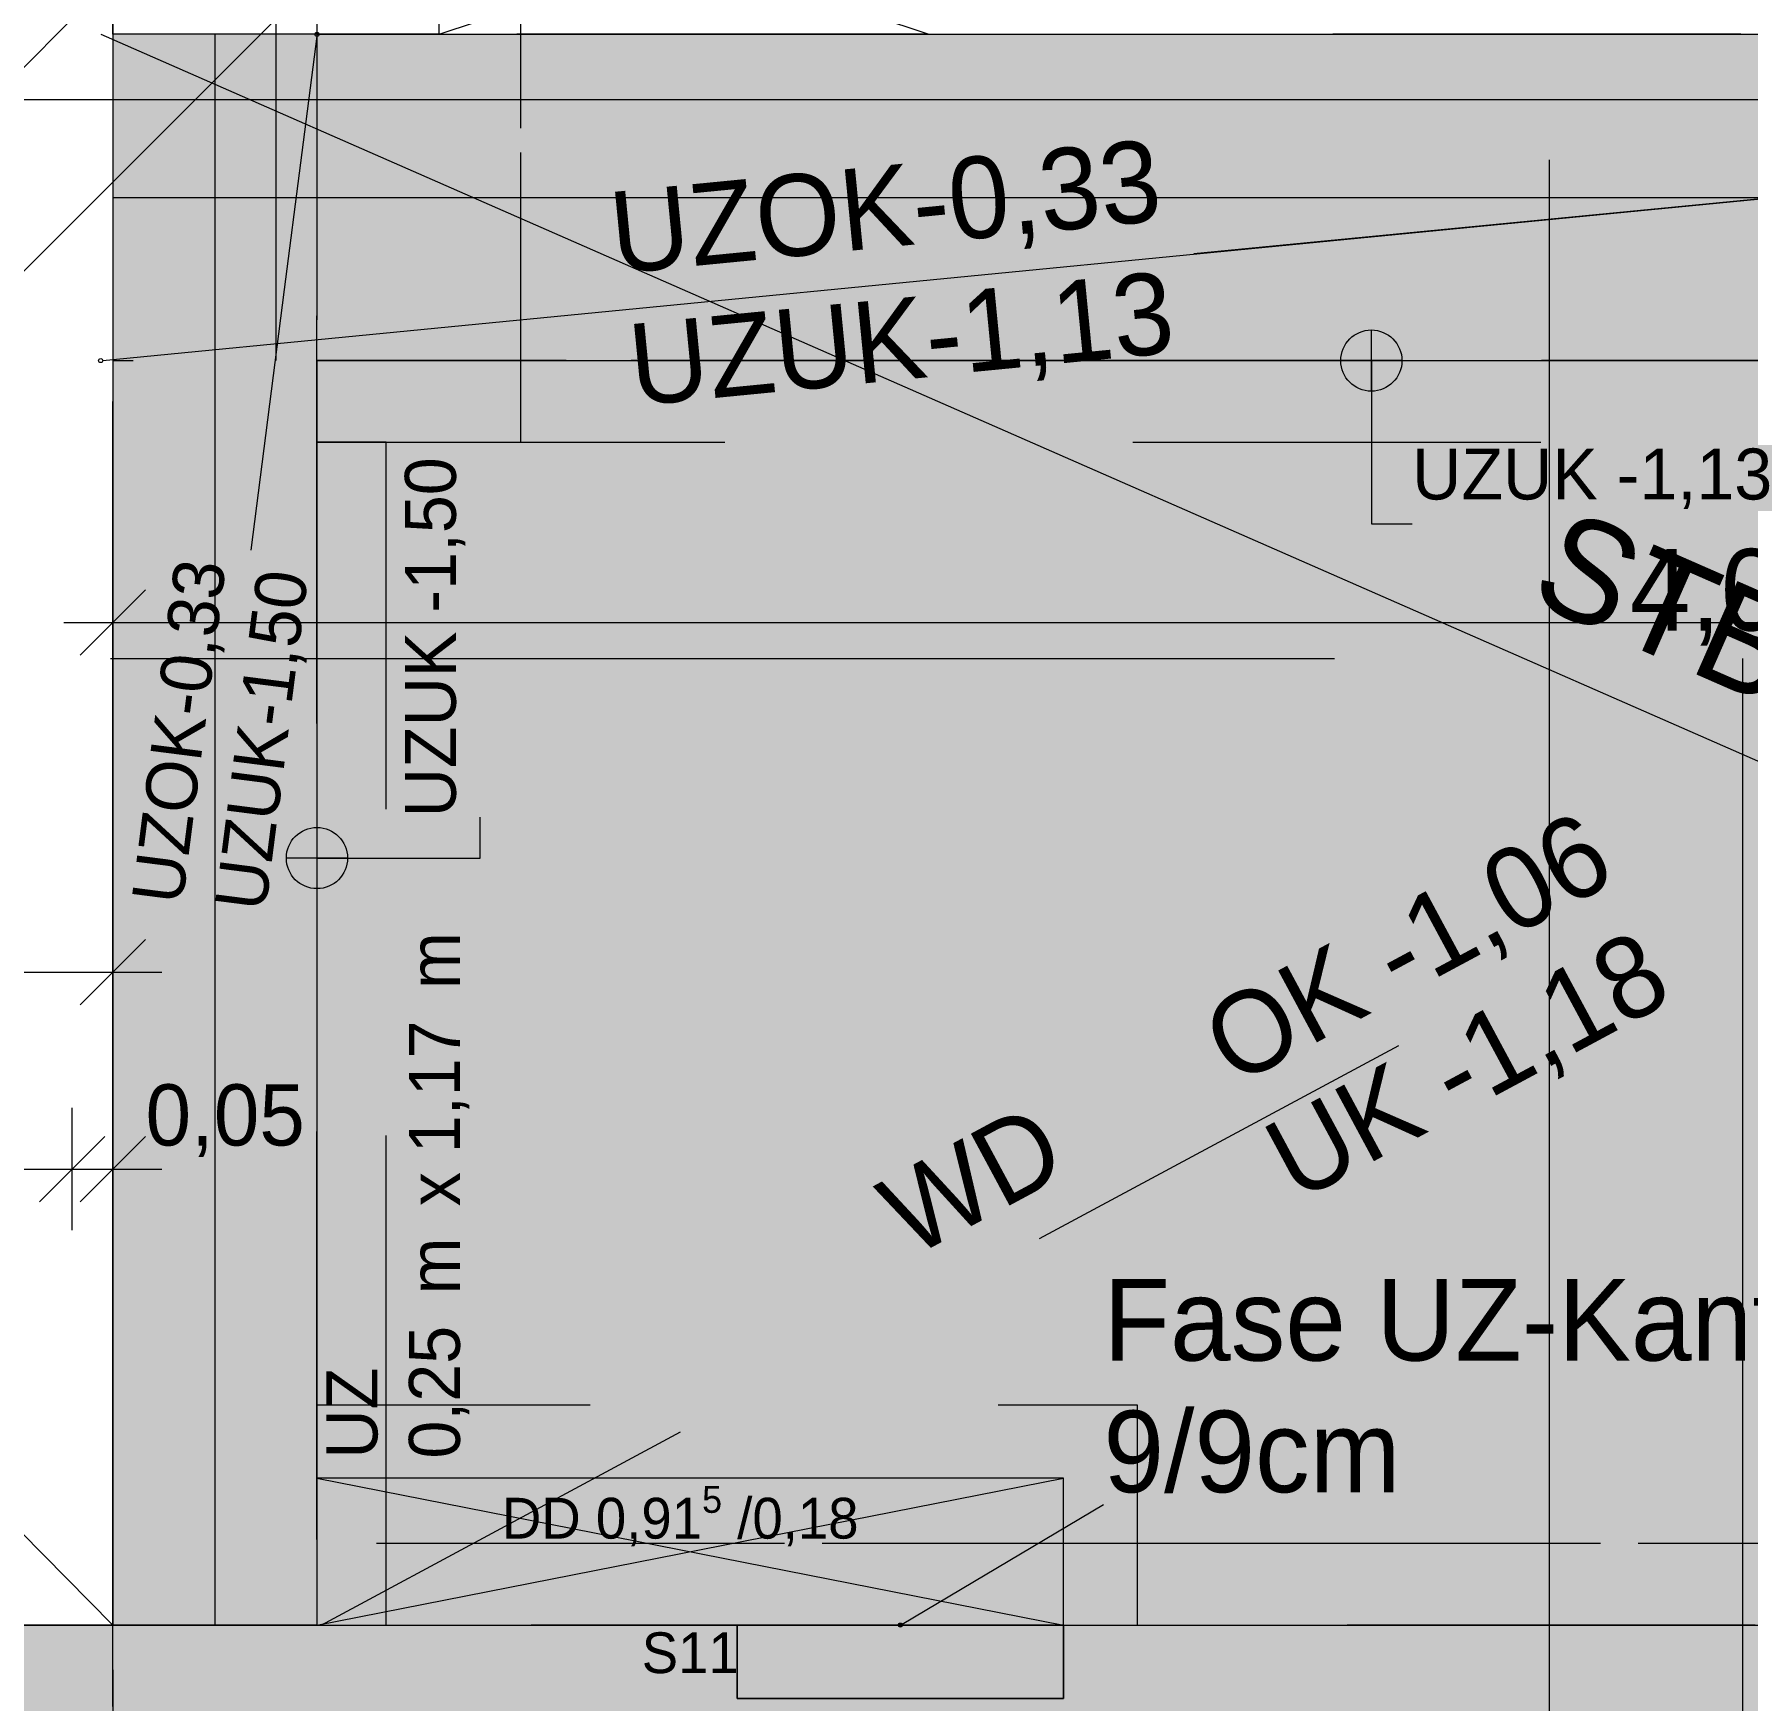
# Model space of a CAD drawing. Header units: metres. Extents: x -14 to 130, y -38 to 4.
# Drawn here: x 9.774 to 11.873, y -25.963 to -23.92 of the extents above; entities that cross this region are included whole.
import ezdxf

# ---------------------------------------------------------------- set-up
doc = ezdxf.new("R2010")
doc.units = ezdxf.units.M
doc.header["$MEASUREMENT"] = 0
for name, pattern in [('Schnittlinie', [0.006, 0.003, -0.0015, 0, -0.0015]), ('Strichliert_1_-1', [2, 1, -1]), ('Strichlinie eng', [0.002, 0.0015, -0.0005]), ('Untersicht', [0.001, 0.0005, -0.0005])]:
    doc.linetypes.add(name, pattern=pattern)
for name, color, linetype in [('-1._KG PP_3_210 Decke', 7, 'Continuous'), ('-1._KG PP_3_220 Bodenaufbau', 7, 'Continuous'), ('-1._KG PP_3_250 Träger Unterzug', 7, 'Continuous'), ('-1._KG PP_3_270 Deckendurchbruchsymbol', 7, 'Continuous'), ('-1._KG PP_3_430 Aufzug', 7, 'Continuous'), ('-1._KG PP_3_851 Marker Schnitt', 7, 'Continuous'), ('-1._KG PP_3_870 Dokumentation allgemein', 7, 'Continuous'), ('-1._KG PP_3_945 Einreichplan Beschriftung', 7, 'Continuous'), ('-1._KG PP_3_950 Polierplan Bemaßung', 7, 'Continuous'), ('-1._KG PP_3_Bemaßen_Sperrmaß 2D', 7, 'Continuous'), ('-1._KG PP_3_Kataster Grenzpunkte_Grenzpunkt (GP) Hausecke_Kennzeichen', 7, 'Continuous'), ('-1._KG PP_3_Kataster Grenzpunkte_Grenzpunkt (GP) Hausecke_Punktnummer', 7, 'Continuous'), ('-1._KG PP_3_Kataster Grundstücke_Grundstück', 7, 'Continuous')]:
    doc.layers.add(name, color=color, linetype=linetype)
doc.styles.add('ERSTELLTER_STIL_5', font='')
doc.styles.get('ERSTELLTER_STIL_5').set_extended_font_data('Eurostile')
doc.linetypes.add('GAS', pattern='A,0,[1,415_260415_PP_VA_1_2 -1 KG1.Shx,S=0.186508,R=0,X=0,Y=0],-26.5,0', length=26.5)

msp = doc.modelspace()

# ---------------------------------------------------------------- hatches: boundary and pattern name
at = {"layer": '-1._KG PP_3_210 Decke', "linetype": 'Continuous', "lineweight": 0, "true_color": 0x060c00}
msp.add_hatch(color=98, dxfattribs=at).paths.add_polyline_path([(12.865, -23.92), (9.87, -23.92), (9.87, -26.27), (15.211, -26.27), (14.8684, -23.92)])
at = {"layer": '-1._KG PP_3_250 Träger Unterzug', "linetype": 'Continuous', "lineweight": 0, "true_color": 0x060c00}
for points in [[(9.87, -23.92), (9.87, -25.87), (10.12, -25.87), (10.12, -23.92)], [(12.9484, -23.92), (10.12, -23.92), (10.12, -24.32), (13.0067, -24.32)], [(11.035, -25.96), (10.635, -25.96), (10.635, -25.87), (3.305, -25.87), (3.305, -26.27), (15.1819, -26.27), (15.1819, -25.87), (11.035, -25.87)], [(11.035, -25.96), (11.035, -25.87), (10.635, -25.87), (10.635, -25.96)]]:
    msp.add_hatch(color=98, dxfattribs=at).paths.add_polyline_path(points)
at = {"layer": '-1._KG PP_3_250 Träger Unterzug', "linetype": 'Continuous', "lineweight": 0, "true_color": 0x0f1f00}
msp.add_hatch(color=88, dxfattribs=at).paths.add_polyline_path([(11.035, -25.87), (10.635, -25.87), (10.635, -25.96), (11.035, -25.96)])
at = {"layer": '-1._KG PP_3_Kataster Grenzpunkte_Grenzpunkt (GP) Hausecke_Kennzeichen', "linetype": 'Continuous', "lineweight": 0, "true_color": 0x000000}
for points in [[(11.4122, -24.32), (11.4122, -24.2825), (11.3979, -24.2854), (11.3857, -24.2935), (11.3776, -24.3056), (11.3747, -24.32)], [(11.4122, -24.32), (11.4122, -24.3575), (11.4266, -24.3546), (11.4388, -24.3465), (11.4469, -24.3344), (11.4497, -24.32)], [(10.12, -24.9298), (10.1575, -24.9298), (10.1547, -24.9155), (10.1465, -24.9033), (10.1344, -24.8952), (10.12, -24.8923)], [(10.12, -24.9298), (10.0825, -24.9298), (10.0854, -24.9442), (10.0935, -24.9563), (10.1057, -24.9645), (10.12, -24.9673)], [(10.8325, -25.87), (10.8327, -25.871), (10.8333, -25.8718), (10.8341, -25.8723), (10.835, -25.8725), (10.836, -25.8723), (10.8368, -25.8718), (10.8373, -25.871), (10.8375, -25.87), (10.8373, -25.869), (10.8368, -25.8682), (10.836, -25.8677), (10.835, -25.8675), (10.8341, -25.8677), (10.8333, -25.8682), (10.8327, -25.869)]]:
    msp.add_hatch(color=18, dxfattribs=at).paths.add_polyline_path(points)

# ---------------------------------------------------------------- linework, layer by layer
at = {"layer": '-1._KG PP_3_210 Decke', "color": 8, "linetype": 'Untersicht', "lineweight": 13, "ltscale": 1000, "flags": 128}
msp.add_lwpolyline([(0.1831, -14.47), (0.185, -14.9998), (0.185, -21.895), (3.305, -21.895), (3.305, -22.165), (4.905, -22.165), (4.905, -24.32), (7.875, -24.32), (7.875, -23.85), (9.87, -23.85), (9.87, -24.32), (13.0067, -24.32), (12.9484, -23.92), (12.865, -23.92), (12.865, -21.895), (18.7604, -21.895), (18.7621, -21.495), (18.7694, -20.4274), (14.6603, -20.4274), (15.32, -17.3819), (15.32, -14.87), (15.32, -14.47)], close=True, dxfattribs=at)
at = {"layer": '-1._KG PP_3_210 Decke', "color": 7, "linetype": 'Untersicht', "lineweight": 13, "ltscale": 1000, "true_color": 0xf4f4f4, "flags": 128}
for points in [[(5.305, -21.495), (0.1844, -21.495), (0.1967, -31.38), (9.535, -31.38), (9.535, -30.88), (12.385, -30.88), (12.385, -29.98), (18.7258, -29.98), (18.7621, -21.495), (12.465, -21.495), (12.465, -24.32), (13.0067, -24.32), (13.2326, -25.87), (9.875, -25.87), (7.875, -25.87), (7.875, -23.92), (5.305, -23.92)], [(7.625, -26.27), (10.12, -26.27), (10.12, -23.92), (10.27, -23.92), (10.27, -23.45), (7.475, -23.45), (7.475, -24.32), (7.625, -24.32)], [(12.865, -23.92), (9.87, -23.92), (9.87, -26.27), (15.211, -26.27), (14.8684, -23.92)]]:
    msp.add_lwpolyline(points, close=True, dxfattribs=at)
at = {"layer": '-1._KG PP_3_220 Bodenaufbau', "color": 7, "linetype": 'Untersicht', "lineweight": 13, "ltscale": 1000, "true_color": 0xf4f4f4, "flags": 128}
msp.add_lwpolyline([(11.005, -24.32), (10.12, -24.32), (10.12, -25.6), (11.125, -25.6), (11.125, -25.87), (13.2326, -25.87), (13.0067, -24.32)], close=True, dxfattribs=at)
at = {"layer": '-1._KG PP_3_250 Träger Unterzug', "color": 76, "linetype": 'GAS', "lineweight": 13, "ltscale": 1000, "true_color": 0x3f7f02}
for p, q in [((10.07, -24.32), (10.07, -23.65)), ((9.995, -23.92), (9.995, -25.87)), ((9.87, -24.12), (13.955, -24.12))]:
    msp.add_line(p, q, dxfattribs=at)
at = {"layer": '-1._KG PP_3_250 Träger Unterzug', "color": 76, "linetype": 'Continuous', "lineweight": 13, "ltscale": 1000, "true_color": 0x3f7f02, "flags": 128}
for points in [[(10.27, -23.92), (10.27, -23.45)], [(9.87, -23.92), (9.87, -23.85)], [(9.87, -23.92), (9.87, -25.87)], [(10.12, -23.92), (9.87, -23.92)], [(10.12, -23.92), (12.465, -23.92)], [(10.12, -24.32), (10.12, -25.87)], [(10.12, -24.32), (13.0067, -24.32)], [(7.2032, -25.87), (10.635, -25.87)], [(10.12, -25.87), (9.87, -25.87)], [(11.035, -25.87), (10.635, -25.87)], [(10.635, -25.87), (10.635, -25.96)], [(11.035, -25.87), (12.1032, -25.87)], [(11.035, -25.96), (11.035, -25.87)], [(10.635, -25.96), (11.035, -25.96)]]:
    msp.add_lwpolyline(points, dxfattribs=at)
at = {"layer": '-1._KG PP_3_250 Träger Unterzug', "color": 8, "linetype": 'Untersicht', "lineweight": 13, "ltscale": 1000, "flags": 128}
for points in [[(10.635, -25.96), (10.635, -25.87)], [(10.635, -25.87), (11.035, -25.87)], [(11.035, -25.87), (11.035, -25.96)], [(11.035, -25.96), (10.635, -25.96)]]:
    msp.add_lwpolyline(points, dxfattribs=at)
at = {"layer": '-1._KG PP_3_270 Deckendurchbruchsymbol', "color": 7, "linetype": 'Strichlinie eng', "lineweight": 13, "ltscale": 1000}
for p, q in [((10.27, -23.92), (10.87, -23.72)), ((10.27, -23.72), (10.87, -23.92)), ((7.875, -25.87), (9.87, -23.85)), ((7.875, -23.85), (9.87, -25.87)), ((10.12, -25.87), (11.035, -25.69)), ((10.12, -25.69), (11.035, -25.87))]:
    msp.add_line(p, q, dxfattribs=at)
at = {"layer": '-1._KG PP_3_270 Deckendurchbruchsymbol', "color": 7, "linetype": 'Strichlinie eng', "lineweight": 13, "ltscale": 1000, "flags": 128}
for points in [[(9.87, -25.87), (9.87, -23.85), (7.875, -23.85), (7.875, -25.87)], [(11.035, -25.87), (11.035, -25.69), (10.12, -25.69), (10.12, -25.87)]]:
    msp.add_lwpolyline(points, close=True, dxfattribs=at)
at = {"layer": '-1._KG PP_3_430 Aufzug', "color": 8, "linetype": 'Untersicht', "lineweight": 13, "ltscale": 1000, "flags": 128}
for points in [[(9.87, -23.88), (9.87, -24.01)], [(9.87, -25.87), (9.87, -24.01)], [(7.875, -25.87), (9.82, -25.87)], [(9.87, -25.87), (9.82, -25.87)]]:
    msp.add_lwpolyline(points, dxfattribs=at)
at = {"layer": '-1._KG PP_3_851 Marker Schnitt', "color": 7, "linetype": 'Schnittlinie', "lineweight": 13, "ltscale": 1000}
msp.add_line((11.63, -5.7741), (11.63, -35.645), dxfattribs=at)
at = {"layer": '-1._KG PP_3_870 Dokumentation allgemein', "color": 140, "linetype": 'Strichlinie eng', "lineweight": 0, "ltscale": 1000, "true_color": 0x00b9ff, "flags": 128}
msp.add_lwpolyline([(5.8669, -24.685), (11.8669, -24.685), (11.8669, -27.205), (5.8669, -27.205)], close=True, dxfattribs=at)
at = {"layer": '-1._KG PP_3_Bemaßen_Sperrmaß 2D', "color": 5, "linetype": 'GAS', "lineweight": 0, "ltscale": 1000}
msp.add_line((-1.5, -24), (21, -24), dxfattribs=at)
at = {"layer": '-1._KG PP_3_Kataster Grenzpunkte_Grenzpunkt (GP) Hausecke_Kennzeichen', "color": 7, "linetype": 'Continuous', "lineweight": 13, "ltscale": 1000}
for p, q in [((9.855, -23.92), (15.211, -26.27)), ((11.4122, -24.3575), (11.4122, -24.2825)), ((11.4497, -24.32), (11.3747, -24.32)), ((11.4122, -24.32), (11.4122, -24.52)), ((11.4122, -24.52), (11.4622, -24.52)), ((10.32, -24.9298), (10.32, -24.8798)), ((10.12, -24.8923), (10.12, -24.9673)), ((10.1575, -24.9298), (10.0825, -24.9298)), ((10.12, -24.9298), (10.32, -24.9298)), ((10.8372, -25.8687), (11.0838, -25.7223))]:
    msp.add_line(p, q, dxfattribs=at)
at = {"layer": '-1._KG PP_3_Kataster Grenzpunkte_Grenzpunkt (GP) Hausecke_Kennzeichen', "color": 7, "linetype": 'Strichliert_1_-1', "lineweight": 13, "ltscale": 1000}
for p, q in [((9.8575, -24.3198), (13.955, -23.92)), ((10.1197, -23.9225), (10.0799, -24.2327)), ((13.955, -23.92), (11.1948, -24.1893)), ((10.0799, -24.2327), (10.0389, -24.5522))]:
    msp.add_line(p, q, dxfattribs=at)
at = {"layer": '-1._KG PP_3_Kataster Grenzpunkte_Grenzpunkt (GP) Hausecke_Kennzeichen', "color": 76, "linetype": 'Continuous', "lineweight": 13, "ltscale": 1000, "true_color": 0x3f7f02}
for p, q in [((9.87, -24.7161), (9.87, -24.42)), ((9.91, -24.6011), (9.83, -24.6811)), ((9.81, -24.6411), (9.87, -24.6411)), ((9.87, -24.6411), (13.955, -24.6411)), ((9.87, -25.57), (9.87, -24.9946)), ((9.83, -25.1096), (9.91, -25.0296)), ((9, -25.0696), (9.87, -25.0696)), ((9.87, -25.0696), (9.93, -25.0696)), ((9.82, -25.3861), (9.82, -25.2361)), ((9.87, -25.97), (9.87, -25.2361)), ((9.78, -25.3511), (9.86, -25.2711)), ((9.91, -25.2711), (9.83, -25.3511)), ((9.69, -25.3111), (9.82, -25.3111)), ((9.82, -25.3111), (9.87, -25.3111)), ((9.87, -25.3111), (9.93, -25.3111))]:
    msp.add_line(p, q, dxfattribs=at)
at = {"layer": '-1._KG PP_3_Kataster Grenzpunkte_Grenzpunkt (GP) Hausecke_Kennzeichen', "color": 30, "linetype": 'Untersicht', "lineweight": 13, "ltscale": 1000, "true_color": 0xff6400}
msp.add_line((10.125, -25.87), (11.842, -24.9465), dxfattribs=at)
at = {"layer": '-1._KG PP_3_Kataster Grenzpunkte_Grenzpunkt (GP) Hausecke_Kennzeichen', "color": 7, "linetype": 'Continuous', "lineweight": 13, "ltscale": 1000}
for centre, radius in [((10.12, -23.92), 0.0025), ((11.4122, -24.32), 0.0375), ((9.855, -24.32), 0.0025), ((10.12, -24.9298), 0.0375), ((10.835, -25.87), 0.0025)]:
    msp.add_circle(centre, radius, dxfattribs=at)
at = {"layer": '-1._KG PP_3_Kataster Grenzpunkte_Grenzpunkt (GP) Hausecke_Punktnummer', "color": 8, "linetype": 'Continuous', "lineweight": 13, "ltscale": 1000, "true_color": 0x7e7f7f}
msp.add_line((15.7175, -18.2533), (9.1926, -24.7782), dxfattribs=at)
at = {"layer": '-1._KG PP_3_Kataster Grundstücke_Grundstück', "color": 30, "linetype": 'Untersicht', "lineweight": 13, "ltscale": 1000, "true_color": 0xff6400, "flags": 128}
for points in [[(10.205, -25.87), (10.205, -24.42), (10.37, -24.42), (10.37, -23.35), (7.375, -23.35), (7.375, -24.42), (7.525, -24.42), (7.525, -25.87)], [(10.225, -24.42), (10.37, -24.42), (10.37, -23.35), (7.375, -23.35), (7.375, -24.42)], [(15.1527, -25.87), (14.8539, -23.82), (13.955, -23.82), (13.955, -24.32), (10.12, -24.32)], [(10.27, -23.92), (10.12, -23.92), (10.12, -24.32)], [(10.12, -24.32), (10.12, -24.42)], [(10.12, -24.42), (10.12, -25.87)], [(10.205, -24.42), (10.12, -24.42)], [(10.205, -24.42), (10.225, -24.42)], [(10.205, -25.77), (10.205, -24.42)], [(3.2169, -26.37), (12.155, -26.37), (12.155, -25.77), (10.12, -25.77), (10.12, -25.87)], [(15.2392, -25.77), (10.205, -25.77)], [(10.205, -25.87), (10.205, -25.77)], [(10.12, -25.87), (7.625, -25.87)], [(10.12, -25.87), (10.205, -25.87)], [(10.12, -25.87), (10.205, -25.87)], [(10.205, -25.87), (15.1527, -25.87)]]:
    msp.add_lwpolyline(points, dxfattribs=at)
msp.add_lwpolyline([(10.12, -24.42), (13.955, -24.42), (13.955, -23.82), (10.12, -23.82)], close=True, dxfattribs=at)

# ---------------------------------------------------------------- texts
at = {"layer": '-1._KG PP_3_270 Deckendurchbruchsymbol', "color": 1, "linetype": 'Continuous', "lineweight": 0, "char_height": 0.05, "style": 'ERSTELLTER_STIL_5'}
for s, insert, attachment_point in [('\\A1;{\\pqc;\\pt0;\\fEurostile|b0|i0|c0|p0;\\W1.000000;DD 0,91\\fEurostile|b0|i0|c0|p0;\\W1.000000;\\A1{\\H.66x;\\S5^  ;}\\fEurostile|b0|i0|c0|p0;\\W1.000000; /0,18\\fEurostile|b0|i0|c0|p0;\\W1.000000;\\A1{\\H.66x;\\S^  ;}\\fEurostile|b0|i0|c0|p0;\\W1.000000;\\fEurostile|b0|i0|c0|p0;\\W1.000000;\\A1{\\H.66x;\\S^  ;}}', (10.5775, -25.7786), 8), ('\\A1;{\\pqc;\\pt0;\\fEurostile|b0|i0|c0|p0;\\W1.000000;S11}', (10.5775, -25.8789), 2)]:
    msp.add_mtext(s, dxfattribs=dict(at, insert=insert, attachment_point=attachment_point))
at = {"layer": '-1._KG PP_3_945 Einreichplan Beschriftung', "color": 7, "linetype": 'Continuous', "lineweight": 13, "char_height": 0.0625, "attachment_point": 1, "rotation": 90, "style": 'ERSTELLTER_STIL_5'}
for s, insert in [('\\A1;{\\pql;\\pt0,1;\\fEurostile|b0|i0|c0|p0;\\W1.000000;0,25\\fEurostile|b0|i0|c0|p0;\\W1.000000;\\A1{\\H.66x;\\S^  ;}\\fEurostile|b0|i0|c0|p0;\\W1.000000; m\\fEurostile|b0|i0|c0|p0;\\W1.000000;\\A1{\\H.66x;\\S^  ;}\\fEurostile|b0|i0|c0|p0;\\W1.000000; x \\fEurostile|b0|i0|c0|p0;\\W1.000000;\\fEurostile|b0|i0|c0|p0;\\W1.000000;\\fEurostile|b0|i0|c0|p0;\\W1.000000;\\fEurostile|b0|i0|c0|p0;\\W1.000000;\\fEurostile|b0|i0|c0|p0;\\W1.000000;1,17\\fEurostile|b0|i0|c0|p0;\\W1.000000;\\A1{\\H.66x;\\S^  ;}\\fEurostile|b0|i0|c0|p0;\\W1.000000; m\\fEurostile|b0|i0|c0|p0;\\W1.000000;\\A1{\\H.66x;\\S^  ;}\\fEurostile|b0|i0|c0|p0;\\W1.000000;\\fEurostile|b0|i0|c0|p0;\\W1.000000;\\fEurostile|b0|i0|c0|p0;\\W1.000000;\\fEurostile|b0|i0|c0|p0;\\W1.000000;\\fEurostile|b0|i0|c0|p0;\\W1.000000;\\fEurostile|b0|i0|c0|p0;\\W1.000000;\\fEurostile|b0|i0|c0|p0;\\W1.000000;\\A1{\\H.66x;\\S^  ;}\\fEurostile|b0|i0|c0|p0;\\W1.000000;\\fEurostile|b0|i0|c0|p0;\\W1.000000;\\A1{\\H.66x;\\S^  ;}\\fEurostile|b0|i0|c0|p0;\\W1.000000;\\fEurostile|b0|i0|c0|p0;\\W1.000000;\\fEurostile|b0|i0|c0|p0;\\W1.000000;\\fEurostile|b0|i0|c0|p0;\\W1.000000;\\fEurostile|b0|i0|c0|p0;\\W1.000000;\\fEurostile|b0|i0|c0|p0;\\W1.000000;\\fEurostile|b0|i0|c0|p0;\\W1.000000;\\A1{\\H.66x;\\S^  ;}\\fEurostile|b0|i0|c0|p0;\\W1.000000;\\fEurostile|b0|i0|c0|p0;\\W1.000000;\\A1{\\H.66x;\\S^  ;}\\fEurostile|b0|i0|c0|p0;\\W1.000000;\\fEurostile|b0|i0|c0|p0;\\W1.000000;\\fEurostile|b0|i0|c0|p0;\\W1.000000;\\fEurostile|b0|i0|c0|p0;\\W1.000000;\\fEurostile|b0|i0|c0|p0;\\W1.000000;\\fEurostile|b0|i0|c0|p0;\\W1.000000;\\fEurostile|b0|i0|c0|p0;\\W1.000000;\\A1{\\H.66x;\\S^  ;}\\fEurostile|b0|i0|c0|p0;\\W1.000000;\\fEurostile|b0|i0|c0|p0;\\W1.000000;\\A1{\\H.66x;\\S^  ;}\\fEurostile|b0|i0|c0|p0;\\W1.000000;\\fEurostile|b0|i0|c0|p0;\\W1.000000;\\fEurostile|b0|i0|c0|p0;\\W1.000000;\\fEurostile|b0|i0|c0|p0;\\W1.000000;\\fEurostile|b0|i0|c0|p0;\\W1.000000;\\fEurostile|b0|i0|c0|p0;\\W1.000000;\\fEurostile|b0|i0|c0|p0;\\W1.000000;\\A1{\\H.66x;\\S^  ;}\\fEurostile|b0|i0|c0|p0;\\W1.000000;}', (10.2327, -25.6659)), ('\\A1;{\\pql;\\pt0,1;\\fEurostile|b0|i0|c0|p0;\\W1.000000;UZ\\fEurostile|b0|i0|c0|p0;\\W1.000000;\\A1{\\H.66x;\\S^  ;}\\fEurostile|b0|i0|c0|p0;\\W1.000000;\\fEurostile|b0|i0|c0|p0;\\W1.000000;\\A1{\\H.66x;\\S^  ;}\\fEurostile|b0|i0|c0|p0;\\W1.000000;\\fEurostile|b0|i0|c0|p0;\\W1.000000;\\fEurostile|b0|i0|c0|p0;\\W1.000000;\\fEurostile|b0|i0|c0|p0;\\W1.000000;\\fEurostile|b0|i0|c0|p0;\\W1.000000;\\fEurostile|b0|i0|c0|p0;\\W1.000000;\\fEurostile|b0|i0|c0|p0;\\W1.000000;\\A1{\\H.66x;\\S^  ;}\\fEurostile|b0|i0|c0|p0;\\W1.000000;\\fEurostile|b0|i0|c0|p0;\\W1.000000;\\A1{\\H.66x;\\S^  ;}\\fEurostile|b0|i0|c0|p0;\\W1.000000;\\fEurostile|b0|i0|c0|p0;\\W1.000000;\\fEurostile|b0|i0|c0|p0;\\W1.000000;\\fEurostile|b0|i0|c0|p0;\\W1.000000;\\fEurostile|b0|i0|c0|p0;\\W1.000000;\\fEurostile|b0|i0|c0|p0;\\W1.000000;\\fEurostile|b0|i0|c0|p0;\\W1.000000;\\A1{\\H.66x;\\S^  ;}\\fEurostile|b0|i0|c0|p0;\\W1.000000;\\fEurostile|b0|i0|c0|p0;\\W1.000000;\\A1{\\H.66x;\\S^  ;}\\fEurostile|b0|i0|c0|p0;\\W1.000000;\\fEurostile|b0|i0|c0|p0;\\W1.000000;\\fEurostile|b0|i0|c0|p0;\\W1.000000;\\fEurostile|b0|i0|c0|p0;\\W1.000000;\\fEurostile|b0|i0|c0|p0;\\W1.000000;\\fEurostile|b0|i0|c0|p0;\\W1.000000;\\fEurostile|b0|i0|c0|p0;\\W1.000000;\\A1{\\H.66x;\\S^  ;}\\fEurostile|b0|i0|c0|p0;\\W1.000000;\\fEurostile|b0|i0|c0|p0;\\W1.000000;\\A1{\\H.66x;\\S^  ;}\\fEurostile|b0|i0|c0|p0;\\W1.000000;\\fEurostile|b0|i0|c0|p0;\\W1.000000;\\fEurostile|b0|i0|c0|p0;\\W1.000000;\\fEurostile|b0|i0|c0|p0;\\W1.000000;\\fEurostile|b0|i0|c0|p0;\\W1.000000;\\fEurostile|b0|i0|c0|p0;\\W1.000000;\\fEurostile|b0|i0|c0|p0;\\W1.000000;\\A1{\\H.66x;\\S^  ;}\\fEurostile|b0|i0|c0|p0;\\W1.000000;\\fEurostile|b0|i0|c0|p0;\\W1.000000;\\A1{\\H.66x;\\S^  ;}\\fEurostile|b0|i0|c0|p0;\\W1.000000;\\fEurostile|b0|i0|c0|p0;\\W1.000000;\\fEurostile|b0|i0|c0|p0;\\W1.000000;\\fEurostile|b0|i0|c0|p0;\\W1.000000;\\fEurostile|b0|i0|c0|p0;\\W1.000000;\\fEurostile|b0|i0|c0|p0;\\W1.000000;\\fEurostile|b0|i0|c0|p0;\\W1.000000;\\A1{\\H.66x;\\S^  ;}\\fEurostile|b0|i0|c0|p0;\\W1.000000;}', (10.1317, -25.6659))]:
    msp.add_mtext(s, dxfattribs=dict(at, insert=insert))
at = {"layer": '-1._KG PP_3_950 Polierplan Bemaßung', "color": 76, "linetype": 'Continuous', "lineweight": 13, "true_color": 0x3f7f02, "insert": (9.91, -25.2961), "char_height": 0.075, "width": 0.22978, "attachment_point": 7, "style": 'ERSTELLTER_STIL_5'}
msp.add_mtext('\\A1;{\\pql;\\fEurostile|b0|i0|c0|p0;\\W1.000000;0,05}', dxfattribs=at)
at = {"layer": '-1._KG PP_3_Kataster Grenzpunkte_Grenzpunkt (GP) Hausecke_Kennzeichen', "color": 7, "linetype": 'Continuous', "lineweight": 13, "style": 'ERSTELLTER_STIL_5'}
for s, insert, char_height, attachment_point, rotation in [('\\A1;{\\pql;\\pt0,1;\\fEurostile|b0|i0|c0|p0;\\W1.000000;-0,33\\fEurostile|b0|i0|c0|p0;\\W1.000000;\\A1{\\H.66x;\\S^  ;}\\fEurostile|b0|i0|c0|p0;\\W1.000000;\\fEurostile|b0|i0|c0|p0;\\W1.000000;\\A1{\\H.66x;\\S^  ;}\\fEurostile|b0|i0|c0|p0;\\W1.000000;\\fEurostile|b0|i0|c0|p0;\\W1.000000;\\fEurostile|b0|i0|c0|p0;\\W1.000000;\\fEurostile|b0|i0|c0|p0;\\W1.000000;\\fEurostile|b0|i0|c0|p0;\\W1.000000;\\fEurostile|b0|i0|c0|p0;\\W1.000000;\\fEurostile|b0|i0|c0|p0;\\W1.000000;\\A1{\\H.66x;\\S^  ;}\\fEurostile|b0|i0|c0|p0;\\W1.000000;\\fEurostile|b0|i0|c0|p0;\\W1.000000;\\A1{\\H.66x;\\S^  ;}\\fEurostile|b0|i0|c0|p0;\\W1.000000;\\fEurostile|b0|i0|c0|p0;\\W1.000000;\\fEurostile|b0|i0|c0|p0;\\W1.000000;\\fEurostile|b0|i0|c0|p0;\\W1.000000;\\fEurostile|b0|i0|c0|p0;\\W1.000000;\\fEurostile|b0|i0|c0|p0;\\W1.000000;\\fEurostile|b0|i0|c0|p0;\\W1.000000;\\A1{\\H.66x;\\S^  ;}\\fEurostile|b0|i0|c0|p0;\\W1.000000;\\fEurostile|b0|i0|c0|p0;\\W1.000000;\\A1{\\H.66x;\\S^  ;}\\fEurostile|b0|i0|c0|p0;\\W1.000000;\\fEurostile|b0|i0|c0|p0;\\W1.000000;\\fEurostile|b0|i0|c0|p0;\\W1.000000;\\fEurostile|b0|i0|c0|p0;\\W1.000000;\\fEurostile|b0|i0|c0|p0;\\W1.000000;\\fEurostile|b0|i0|c0|p0;\\W1.000000;\\fEurostile|b0|i0|c0|p0;\\W1.000000;\\A1{\\H.66x;\\S^  ;}\\fEurostile|b0|i0|c0|p0;\\W1.000000;\\fEurostile|b0|i0|c0|p0;\\W1.000000;\\fEurostile|b0|i0|c0|p0;\\W1.000000;\\fEurostile|b0|i0|c0|p0;\\W1.000000;\\fEurostile|b0|i0|c0|p0;\\W1.000000;\\fEurostile|b0|i0|c0|p0;\\W1.000000;\\fEurostile|b0|i0|c0|p0;\\W1.000000;\\fEurostile|b0|i0|c0|p0;\\W1.000000;\\fEurostile|b0|i0|c0|p0;\\W1.000000;\\fEurostile|b0|i0|c0|p0;\\W1.000000;\\fEurostile|b0|i0|c0|p0;\\W1.000000;\\fEurostile|b0|i0|c0|p0;\\W1.000000;\\fEurostile|b0|i0|c0|p0;\\W1.000000;\\fEurostile|b0|i0|c0|p0;\\W1.000000;\\fEurostile|b0|i0|c0|p0;\\W1.000000;\\fEurostile|b0|i0|c0|p0;\\W1.000000;\\fEurostile|b0|i0|c0|p0;\\W1.000000;\\fEurostile|b0|i0|c0|p0;\\W1.000000;\\fEurostile|b0|i0|c0|p0;\\W1.000000;}', (10.8448, -24.078), 0.1, 1, 5.5722), ('\\A1;{\\pqr;\\pt0,1;\\fEurostile|b0|i0|c0|p0;\\W1.000000; UZOK}', (10.8448, -24.078), 0.1, 3, 5.5722), ('\\A1;{\\pql;\\pt0,1;\\fEurostile|b0|i0|c0|p0;\\W1.000000;-1,13\\fEurostile|b0|i0|c0|p0;\\W1.000000;\\A1{\\H.66x;\\S^  ;}\\fEurostile|b0|i0|c0|p0;\\W1.000000;\\fEurostile|b0|i0|c0|p0;\\W1.000000;\\A1{\\H.66x;\\S^  ;}\\fEurostile|b0|i0|c0|p0;\\W1.000000;\\fEurostile|b0|i0|c0|p0;\\W1.000000;\\fEurostile|b0|i0|c0|p0;\\W1.000000;\\fEurostile|b0|i0|c0|p0;\\W1.000000;\\fEurostile|b0|i0|c0|p0;\\W1.000000;\\fEurostile|b0|i0|c0|p0;\\W1.000000;\\fEurostile|b0|i0|c0|p0;\\W1.000000;\\A1{\\H.66x;\\S^  ;}\\fEurostile|b0|i0|c0|p0;\\W1.000000;\\fEurostile|b0|i0|c0|p0;\\W1.000000;\\A1{\\H.66x;\\S^  ;}\\fEurostile|b0|i0|c0|p0;\\W1.000000;\\fEurostile|b0|i0|c0|p0;\\W1.000000;\\fEurostile|b0|i0|c0|p0;\\W1.000000;\\fEurostile|b0|i0|c0|p0;\\W1.000000;\\fEurostile|b0|i0|c0|p0;\\W1.000000;\\fEurostile|b0|i0|c0|p0;\\W1.000000;\\fEurostile|b0|i0|c0|p0;\\W1.000000;\\A1{\\H.66x;\\S^  ;}\\fEurostile|b0|i0|c0|p0;\\W1.000000;\\fEurostile|b0|i0|c0|p0;\\W1.000000;\\A1{\\H.66x;\\S^  ;}\\fEurostile|b0|i0|c0|p0;\\W1.000000;\\fEurostile|b0|i0|c0|p0;\\W1.000000;\\fEurostile|b0|i0|c0|p0;\\W1.000000;\\fEurostile|b0|i0|c0|p0;\\W1.000000;\\fEurostile|b0|i0|c0|p0;\\W1.000000;\\fEurostile|b0|i0|c0|p0;\\W1.000000;\\fEurostile|b0|i0|c0|p0;\\W1.000000;\\A1{\\H.66x;\\S^  ;}\\fEurostile|b0|i0|c0|p0;\\W1.000000;\\fEurostile|b0|i0|c0|p0;\\W1.000000;\\fEurostile|b0|i0|c0|p0;\\W1.000000;\\fEurostile|b0|i0|c0|p0;\\W1.000000;\\fEurostile|b0|i0|c0|p0;\\W1.000000;\\fEurostile|b0|i0|c0|p0;\\W1.000000;\\fEurostile|b0|i0|c0|p0;\\W1.000000;\\fEurostile|b0|i0|c0|p0;\\W1.000000;\\fEurostile|b0|i0|c0|p0;\\W1.000000;\\fEurostile|b0|i0|c0|p0;\\W1.000000;\\fEurostile|b0|i0|c0|p0;\\W1.000000;\\fEurostile|b0|i0|c0|p0;\\W1.000000;\\fEurostile|b0|i0|c0|p0;\\W1.000000;\\fEurostile|b0|i0|c0|p0;\\W1.000000;\\fEurostile|b0|i0|c0|p0;\\W1.000000;\\fEurostile|b0|i0|c0|p0;\\W1.000000;\\fEurostile|b0|i0|c0|p0;\\W1.000000;\\fEurostile|b0|i0|c0|p0;\\W1.000000;\\fEurostile|b0|i0|c0|p0;\\W1.000000;}', (10.8606, -24.2397), 0.1, 1, 5.5722), ('\\A1;{\\pqr;\\pt0,1;\\fEurostile|b0|i0|c0|p0;\\W1.000000;UZUK}', (10.8607, -24.2407), 0.1, 3, 5.5722), ('\\A1;{\\pql;\\fEurostile|b0|i0|c0|p0;\\W1.000000;UZ\\fEurostile|b0|i0|c0|p0;\\W1.000000;UK \\fEurostile|b0|i0|c0|p0;\\W1.000000;-1,50}', (10.3019, -24.8798), 0.0625, 7, 90), ('\\A1;{\\pql;\\fEurostile|b0|i0|c0|p0;\\W1.000000;\\fEurostile|b0|i0|c0|p0;\\W1.000000;\\fEurostile|b0|i0|c0|p0;\\W1.000000;STB-Decke\\fEurostile|b0|i0|c0|p0;\\W1.000000;\\A1{\\H.66x;\\S^  ;}\\fEurostile|b0|i0|c0|p0;\\W1.000000;\\fEurostile|b0|i0|c0|p0;\\W1.000000;\\P\\pql;\\fEurostile|b0|i0|c0|p0;\\W1.000000;\\fEurostile|b0|i0|c0|p0;\\W1.000000;\\fEurostile|b0|i0|c0|p0;\\W1.000000;\\fEurostile|b0|i0|c0|p0;\\W1.000000;\\A1{\\H.66x;\\S^  ;}\\fEurostile|b0|i0|c0|p0;\\W1.000000;\\fEurostile|b0|i0|c0|p0;\\W1.000000;}', (11.571, -24.685), 0.125, 4, 336.31), ('\\A1;{\\pql;\\pt0,1;\\fEurostile|b0|i0|c0|p0;\\W1.000000;-0,33\\fEurostile|b0|i0|c0|p0;\\W1.000000;\\A1{\\H.66x;\\S^  ;}\\fEurostile|b0|i0|c0|p0;\\W1.000000;\\fEurostile|b0|i0|c0|p0;\\W1.000000;\\A1{\\H.66x;\\S^  ;}\\fEurostile|b0|i0|c0|p0;\\W1.000000;\\fEurostile|b0|i0|c0|p0;\\W1.000000;\\fEurostile|b0|i0|c0|p0;\\W1.000000;\\fEurostile|b0|i0|c0|p0;\\W1.000000;\\fEurostile|b0|i0|c0|p0;\\W1.000000;\\fEurostile|b0|i0|c0|p0;\\W1.000000;\\fEurostile|b0|i0|c0|p0;\\W1.000000;\\A1{\\H.66x;\\S^  ;}\\fEurostile|b0|i0|c0|p0;\\W1.000000;\\fEurostile|b0|i0|c0|p0;\\W1.000000;\\A1{\\H.66x;\\S^  ;}\\fEurostile|b0|i0|c0|p0;\\W1.000000;\\fEurostile|b0|i0|c0|p0;\\W1.000000;\\fEurostile|b0|i0|c0|p0;\\W1.000000;\\fEurostile|b0|i0|c0|p0;\\W1.000000;\\fEurostile|b0|i0|c0|p0;\\W1.000000;\\fEurostile|b0|i0|c0|p0;\\W1.000000;\\fEurostile|b0|i0|c0|p0;\\W1.000000;\\A1{\\H.66x;\\S^  ;}\\fEurostile|b0|i0|c0|p0;\\W1.000000;\\fEurostile|b0|i0|c0|p0;\\W1.000000;\\A1{\\H.66x;\\S^  ;}\\fEurostile|b0|i0|c0|p0;\\W1.000000;\\fEurostile|b0|i0|c0|p0;\\W1.000000;\\fEurostile|b0|i0|c0|p0;\\W1.000000;\\fEurostile|b0|i0|c0|p0;\\W1.000000;\\fEurostile|b0|i0|c0|p0;\\W1.000000;\\fEurostile|b0|i0|c0|p0;\\W1.000000;\\fEurostile|b0|i0|c0|p0;\\W1.000000;\\A1{\\H.66x;\\S^  ;}\\fEurostile|b0|i0|c0|p0;\\W1.000000;\\fEurostile|b0|i0|c0|p0;\\W1.000000;\\fEurostile|b0|i0|c0|p0;\\W1.000000;\\fEurostile|b0|i0|c0|p0;\\W1.000000;\\fEurostile|b0|i0|c0|p0;\\W1.000000;\\fEurostile|b0|i0|c0|p0;\\W1.000000;\\fEurostile|b0|i0|c0|p0;\\W1.000000;\\fEurostile|b0|i0|c0|p0;\\W1.000000;\\fEurostile|b0|i0|c0|p0;\\W1.000000;\\fEurostile|b0|i0|c0|p0;\\W1.000000;\\fEurostile|b0|i0|c0|p0;\\W1.000000;\\fEurostile|b0|i0|c0|p0;\\W1.000000;\\fEurostile|b0|i0|c0|p0;\\W1.000000;\\fEurostile|b0|i0|c0|p0;\\W1.000000;\\fEurostile|b0|i0|c0|p0;\\W1.000000;\\fEurostile|b0|i0|c0|p0;\\W1.000000;\\fEurostile|b0|i0|c0|p0;\\W1.000000;\\fEurostile|b0|i0|c0|p0;\\W1.000000;\\fEurostile|b0|i0|c0|p0;\\W1.000000;}', (9.9224, -24.7499), 0.0625, 1, 82.6966), ('\\A1;{\\pql;\\pt0,1;\\fEurostile|b0|i0|c0|p0;\\W1.000000;-1,50\\fEurostile|b0|i0|c0|p0;\\W1.000000;\\A1{\\H.66x;\\S^  ;}\\fEurostile|b0|i0|c0|p0;\\W1.000000;\\fEurostile|b0|i0|c0|p0;\\W1.000000;\\A1{\\H.66x;\\S^  ;}\\fEurostile|b0|i0|c0|p0;\\W1.000000;\\fEurostile|b0|i0|c0|p0;\\W1.000000;\\fEurostile|b0|i0|c0|p0;\\W1.000000;\\fEurostile|b0|i0|c0|p0;\\W1.000000;\\fEurostile|b0|i0|c0|p0;\\W1.000000;\\fEurostile|b0|i0|c0|p0;\\W1.000000;\\fEurostile|b0|i0|c0|p0;\\W1.000000;\\A1{\\H.66x;\\S^  ;}\\fEurostile|b0|i0|c0|p0;\\W1.000000;\\fEurostile|b0|i0|c0|p0;\\W1.000000;\\A1{\\H.66x;\\S^  ;}\\fEurostile|b0|i0|c0|p0;\\W1.000000;\\fEurostile|b0|i0|c0|p0;\\W1.000000;\\fEurostile|b0|i0|c0|p0;\\W1.000000;\\fEurostile|b0|i0|c0|p0;\\W1.000000;\\fEurostile|b0|i0|c0|p0;\\W1.000000;\\fEurostile|b0|i0|c0|p0;\\W1.000000;\\fEurostile|b0|i0|c0|p0;\\W1.000000;\\A1{\\H.66x;\\S^  ;}\\fEurostile|b0|i0|c0|p0;\\W1.000000;\\fEurostile|b0|i0|c0|p0;\\W1.000000;\\A1{\\H.66x;\\S^  ;}\\fEurostile|b0|i0|c0|p0;\\W1.000000;\\fEurostile|b0|i0|c0|p0;\\W1.000000;\\fEurostile|b0|i0|c0|p0;\\W1.000000;\\fEurostile|b0|i0|c0|p0;\\W1.000000;\\fEurostile|b0|i0|c0|p0;\\W1.000000;\\fEurostile|b0|i0|c0|p0;\\W1.000000;\\fEurostile|b0|i0|c0|p0;\\W1.000000;\\A1{\\H.66x;\\S^  ;}\\fEurostile|b0|i0|c0|p0;\\W1.000000;\\fEurostile|b0|i0|c0|p0;\\W1.000000;\\fEurostile|b0|i0|c0|p0;\\W1.000000;\\fEurostile|b0|i0|c0|p0;\\W1.000000;\\fEurostile|b0|i0|c0|p0;\\W1.000000;\\fEurostile|b0|i0|c0|p0;\\W1.000000;\\fEurostile|b0|i0|c0|p0;\\W1.000000;\\fEurostile|b0|i0|c0|p0;\\W1.000000;\\fEurostile|b0|i0|c0|p0;\\W1.000000;\\fEurostile|b0|i0|c0|p0;\\W1.000000;\\fEurostile|b0|i0|c0|p0;\\W1.000000;\\fEurostile|b0|i0|c0|p0;\\W1.000000;\\fEurostile|b0|i0|c0|p0;\\W1.000000;\\fEurostile|b0|i0|c0|p0;\\W1.000000;\\fEurostile|b0|i0|c0|p0;\\W1.000000;\\fEurostile|b0|i0|c0|p0;\\W1.000000;\\fEurostile|b0|i0|c0|p0;\\W1.000000;\\fEurostile|b0|i0|c0|p0;\\W1.000000;\\fEurostile|b0|i0|c0|p0;\\W1.000000;}', (10.0231, -24.7628), 0.0625, 1, 82.6966), ('\\A1;{\\pqr;\\pt0,1;\\fEurostile|b0|i0|c0|p0;\\W1.000000; UZOK}', (9.9224, -24.7499), 0.0625, 3, 82.6966), ('\\A1;{\\pqr;\\pt0,1;\\fEurostile|b0|i0|c0|p0;\\W1.000000;UZUK}', (10.0237, -24.7629), 0.0625, 3, 82.6966)]:
    msp.add_mtext(s, dxfattribs=dict(at, insert=insert, char_height=char_height, attachment_point=attachment_point, rotation=rotation))
at = {"layer": '-1._KG PP_3_Kataster Grenzpunkte_Grenzpunkt (GP) Hausecke_Kennzeichen', "color": 7, "linetype": 'Continuous', "lineweight": 13, "insert": (11.4622, -24.5019), "char_height": 0.0625, "attachment_point": 7, "style": 'ERSTELLTER_STIL_5'}
msp.add_mtext('\\A1;{\\pql;\\fEurostile|b0|i0|c0|p0;\\W1.000000;UZ\\fEurostile|b0|i0|c0|p0;\\W1.000000;UK \\fEurostile|b0|i0|c0|p0;\\W1.000000;-1,13}', dxfattribs=at)
at = {"layer": '-1._KG PP_3_Kataster Grenzpunkte_Grenzpunkt (GP) Hausecke_Kennzeichen', "color": 76, "linetype": 'Continuous', "lineweight": 13, "true_color": 0x3f7f02, "insert": (11.729, -24.6801), "char_height": 0.1, "attachment_point": 7, "style": 'ERSTELLTER_STIL_5'}
msp.add_mtext('\\A1;{\\pql;\\fEurostile|b0|i0|c0|p0;\\W1.000000;4,08\\fEurostile|b0|i0|c0|p0;\\W1.000000;\\A1{\\H.66x;\\S5^  ;}}', dxfattribs=at)
at = {"layer": '-1._KG PP_3_Kataster Grenzpunkte_Grenzpunkt (GP) Hausecke_Kennzeichen', "color": 30, "linetype": 'Continuous', "lineweight": 13, "true_color": 0xff6400, "insert": (11.2656, -25.2501), "char_height": 0.1, "attachment_point": 4, "rotation": 28.2753, "line_spacing_factor": 0.968161, "style": 'ERSTELLTER_STIL_5'}
msp.add_mtext('\\A1;{\\pql;\\fEurostile|b0|i0|c0|p0;\\W1.000000;OK \\fEurostile|b0|i0|c0|p0;\\W1.000000;\\fEurostile|b0|i0|c0|p0;\\W1.000000;-1,06\\fEurostile|b0|i0|c0|p0;\\W1.000000;\\A1{\\H.66x;\\S^  ;}\\fEurostile|b0|i0|c0|p0;\\W1.000000;\\fEurostile|b0|i0|c0|p0;\\W1.000000;\\P\\pql;\\fEurostile|b0|i0|c0|p0;\\W1.000000;UK \\fEurostile|b0|i0|c0|p0;\\W1.000000;\\fEurostile|b0|i0|c0|p0;\\W1.000000;-1,18\\fEurostile|b0|i0|c0|p0;\\W1.000000;\\A1{\\H.66x;\\S^  ;}\\fEurostile|b0|i0|c0|p0;\\W1.000000;\\fEurostile|b0|i0|c0|p0;\\W1.000000;}', dxfattribs=at)
at = {"layer": '-1._KG PP_3_Kataster Grenzpunkte_Grenzpunkt (GP) Hausecke_Kennzeichen', "color": 30, "linetype": 'Continuous', "lineweight": 13, "true_color": 0xff6400, "insert": (10.8776, -25.4758), "char_height": 0.1, "attachment_point": 4, "rotation": 28.2753, "style": 'ERSTELLTER_STIL_5'}
msp.add_mtext('\\A1;{\\pql;\\fEurostile|b0|i0|c0|p0;\\W1.000000;\\fEurostile|b0|i0|c0|p0;\\W1.000000;\\fEurostile|b0|i0|c0|p0;\\W1.000000;WD\\fEurostile|b0|i0|c0|p0;\\W1.000000;\\A1{\\H.66x;\\S^  ;}\\fEurostile|b0|i0|c0|p0;\\W1.000000;\\fEurostile|b0|i0|c0|p0;\\W1.000000;\\P\\pql;\\fEurostile|b0|i0|c0|p0;\\W1.000000;\\fEurostile|b0|i0|c0|p0;\\W1.000000;\\fEurostile|b0|i0|c0|p0;\\W1.000000;\\fEurostile|b0|i0|c0|p0;\\W1.000000;\\A1{\\H.66x;\\S^  ;}\\fEurostile|b0|i0|c0|p0;\\W1.000000;\\fEurostile|b0|i0|c0|p0;\\W1.000000;}', dxfattribs=at)
at = {"layer": '-1._KG PP_3_Kataster Grenzpunkte_Grenzpunkt (GP) Hausecke_Kennzeichen', "color": 7, "linetype": 'Continuous', "lineweight": 13, "insert": (11.0838, -25.7086), "char_height": 0.1, "attachment_point": 7, "line_spacing_factor": 0.968199, "style": 'ERSTELLTER_STIL_5'}
msp.add_mtext('\\A1;{\\pql;\\fEurostile|b0|i0|c0|p0;\\W1.000000;Fase UZ-Kante\\P\\pql;\\fEurostile|b0|i0|c0|p0;\\W1.000000;9/9cm}', dxfattribs=at)

doc.saveas('drawing.dxf')
